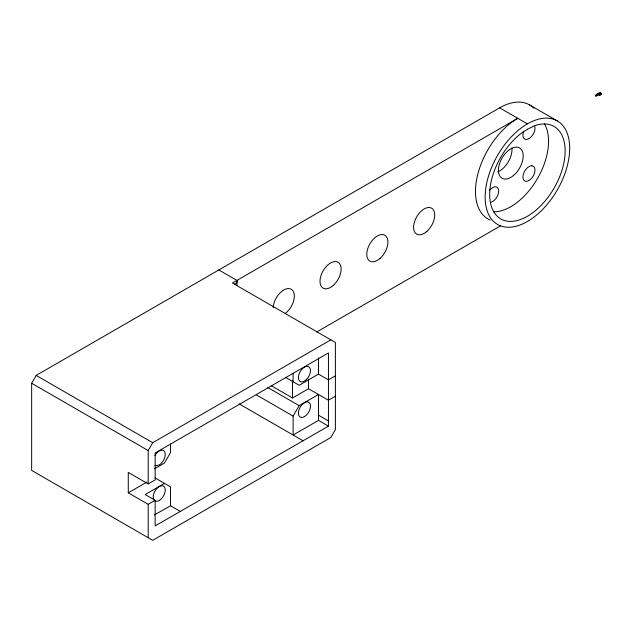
<?xml version="1.0" encoding="UTF-8"?>
<svg xmlns="http://www.w3.org/2000/svg" width="633" height="633" viewBox="0 0 633 633"><rect width="100%" height="100%" fill="white"/><g stroke="black" fill="none" stroke-linecap="round" stroke-linejoin="round"><path stroke-width="0.95" d="M533.833 108.211A59.779 34.514 -60 0 0 499.635 107.839L36.176 375.416L31.65 383.258L31.65 470.414L152.719 540.321L330.861 437.474L335.387 429.625L335.387 342.469L232.43 283.022L517.754 118.3A59.779 34.514 -60 0 0 478.097 173.11A59.779 34.514 -60 0 0 490.298 220.07M164.501 483.39L145.179 494.547L155.14 500.299L155.14 525.904L328.448 426.144L328.448 352.929L155.14 452.983L155.14 479.933L148.193 483.936L148.193 450.546L152.719 442.696L330.861 339.85M180.5 511.559L170.538 505.807L170.538 486.88L155.125 477.978M218.844 269.951L236.964 280.411L236.964 282.674L234.503 284.225M335.387 396.234L328.448 400.246L308.516 388.741L308.516 379.04M599.87 95.021C598.47 95.053 598.422 92.948 599.87 94.293M600.187 92.766C596.737 92.347 592.915 98.788 598.644 94.721M600.48 93.668L600.48 92.932L600.266 93.834L601.097 94.317M599.601 94.895C598.96 94.736 602.616 93.518 600.282 93.32M599.768 94.23L599.57 95.251M601.247 93.85C601.54 94.618 600.717 92.822 600.353 93.265M523.728 131.197L523.119 133.231A8.538 4.929 -60 0 0 530.517 137.496L531.973 135.96A8.538 4.929 -60 0 0 534.79 126.489M598.953 94.072L598.826 94.452L599.04 94.016M318.478 420.391L293.119 435.029L293.119 416.103L299.156 405.65L318.478 394.494L318.478 420.391L328.448 426.144M596.064 95.021L598.644 93.747L598.589 94.689L599.633 95.29L601.35 94.167L599.57 95.195M154.943 455.491C156.541 452.911 158.97 450.198 162.23 450.174A8.538 4.929 -60 0 1 165.047 456.393L164.445 458.419A8.538 4.929 -60 0 1 160.774 463.783L159.215 464.923L156.193 465.738A8.538 4.929 -60 0 1 154.943 465.35M489.641 190.232L491.097 188.697A8.538 4.929 -60 0 1 498.495 192.962L497.894 194.996A8.538 4.929 -60 0 1 491.097 202.164M600.321 93.502L601.287 94.333M596.183 95.172L595.827 95.9L596.246 96.105M596.879 95.536L598.501 94.594M601.35 93.391L599.475 94.681M599.475 95.14L599.768 94.776L599.04 94.546M316.579 332.064L500.632 225.799M154.412 468.839L164.501 463.024L170.538 452.563L170.538 444.002M335.387 375.86L328.448 379.871L318.478 374.119L299.156 385.275L285.412 377.339M148.193 483.936L128.27 472.432L128.27 492.806L146.967 482.014M271.209 385.679L292.517 397.975L308.516 388.741M128.27 492.806L148.193 504.311L155.14 500.299M154.476 514.89L170.538 505.807M600.124 92.679L601.35 93.439M600.266 93.106L601.247 93.652M601.35 94.23L600.187 93.557M598.47 93.637L599.768 94.444M598.905 94.119L599.712 94.546L599.372 94.823M529.528 104.88L557.301 120.911A59.779 34.514 -60 0 1 538.359 213.511A59.779 34.514 -60 0 1 486.587 183.625A59.779 34.514 -60 0 1 557.301 120.911M499.635 107.839L527.416 123.878M318.478 415.161L328.448 420.913M267.727 387.499L299.156 405.65M256.31 394.857L293.119 416.103M239.187 403.894L303.08 440.782M36.176 375.416L152.719 442.696M31.65 383.258L148.193 450.546M511.947 148.067L512.002 150.282A17.51 10.104 -60 0 1 500.917 170.127L498.97 171.306A17.51 10.104 -60 0 1 497.68 171.891M318.478 357.764L318.478 374.119M293.119 373.233L293.119 381.786M292.517 380.52L292.517 397.975M236.964 280.411L236.964 285.341M148.193 504.311L148.193 537.702M285.412 313.295A14.947 8.625 -60 0 0 294.329 296.102L294.195 294.266A14.947 8.625 -60 0 0 283.758 290.001L282.104 291.101A14.947 8.625 -60 0 0 273.203 307.654M544.435 123.894A53.37 30.819 -60 0 1 537.496 178.506A53.37 30.819 -60 0 1 493.677 211.818M153.985 500.015A8.538 4.929 -60 0 1 158.693 486.872A8.538 4.929 -60 0 1 164.889 492.624A8.538 4.929 -60 0 1 154.943 500.909M527.416 129.314L521.513 133.049A53.37 30.819 -60 0 0 495.766 214.69A53.37 30.819 -60 0 0 559.066 178.142A53.37 30.819 -60 0 0 533.318 126.236L527.416 129.314M531.973 165.791L530.517 165.933A8.538 4.929 -60 0 0 523.119 178.743L523.728 180.081A8.538 4.929 -60 0 0 533.223 176.037A8.538 4.929 -60 0 0 531.973 165.791M333.29 285.388A14.947 8.625 -60 0 0 338.03 262.236A14.947 8.625 -60 0 0 320.353 277.919A14.947 8.625 -60 0 0 333.29 285.388M426.887 231.354A14.947 8.625 -60 0 0 431.627 208.202A14.947 8.625 -60 0 0 413.95 223.876A14.947 8.625 -60 0 0 426.887 231.354M513.363 175.61A17.51 10.104 -60 0 0 520.017 148.233A17.51 10.104 -60 0 0 499.041 165.45A17.51 10.104 -60 0 0 513.363 175.61M380.093 258.367A14.947 8.625 -60 0 0 384.832 235.223A14.947 8.625 -60 0 0 367.148 250.897A14.947 8.625 -60 0 0 380.093 258.367M306.008 379.942A8.538 4.929 -60 0 0 308.714 366.713A8.538 4.929 -60 0 0 298.61 375.67A8.538 4.929 -60 0 0 306.008 379.942M304.441 416.641A8.538 4.929 -60 0 0 309.672 403.158A8.538 4.929 -60 0 0 299.211 409.203A8.538 4.929 -60 0 0 304.441 416.641"/></g></svg>
